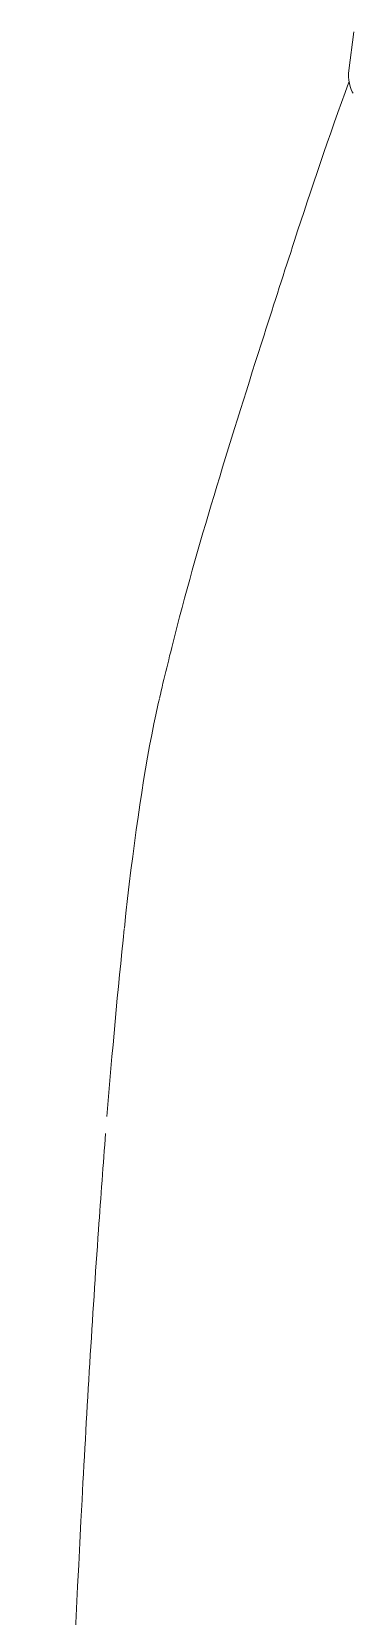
# Model space of a CAD drawing. Extents: x -2365 to 41970, y -230 to 8114.
# Drawn here: x 18211.76 to 18219.32, y 2886.1 to 2923.36 of the extents above; entities that cross this region are included whole.
import ezdxf

# ---------------------------------------------------------------- set-up
doc = ezdxf.new("R2010")
doc.units = 0
doc.header["$LTSCALE"] = 25
doc.layers.get('0').update_dxf_attribs({"color": 9, "lineweight": 9})
doc.layers.add('04', color=9, linetype='Continuous', lineweight=9)

# ---------------------------------------------------------------- blocks, each defined once
blk = doc.blocks.new('p-araba-polo')
at = {"extrusion": (0, 0, -1)}
blk.add_line((0.31895, 0.74835), (0.32804, 0.74952), dxfattribs=at)
for points, degree, knots in [([(0.578, 0.80673), (0.58519, 0.8073), (0.61362, 0.8094), (0.69432, 0.81422), (0.7938, 0.81809), (0.90223, 0.82161), (0.98685, 0.82379), (1.04856, 0.82413), (1.08081, 0.82358)], 3, [0, 0, 0, 0, 0.049552, 0.182368, 0.511137, 0.607099, 0.78604, 1, 1, 1, 1]), ([(0.58935, 0.80737), (0.58935, 0.80737), (0.58935, 0.80737), (0.58935, 0.80737), (0.58935, 0.80737), (0.58935, 0.80737), (0.58935, 0.80737), (0.58935, 0.80737), (0.58935, 0.80737), (0.58935, 0.80737), (0.58935, 0.80737), (0.58935, 0.80737), (0.58935, 0.80737), (0.58935, 0.80737), (0.58935, 0.80737)], 7, [0, 0, 0, 0, 0, 0, 0, 0, 1, 1, 1, 1, 1, 1, 1, 1, 1, 1, 1, 1, 1, 1, 1]), ([(0.47583, 0.79409), (0.4779, 0.79457), (0.49312, 0.79782), (0.51065, 0.80028), (0.52973, 0.80233)], 3, [0, 0, 0, 0, 0.124213, 1, 1, 1, 1]), ([(0.33083, 0.74948), (0.34362, 0.75424), (0.36364, 0.7609), (0.39378, 0.7706), (0.42537, 0.7806), (0.45442, 0.78896), (0.47112, 0.79301), (0.47567, 0.79406)], 3, [0, 0, 0, 0, 0.260213, 0.420209, 0.662967, 0.897224, 1, 1, 1, 1])]:
    blk.add_open_spline(points, degree=degree, knots=knots)
for points in [[(0.5299, 0.80235), (0.54435, 0.80389), (0.55877, 0.80519), (0.57406, 0.80642)], [(0.32804, 0.74952), (0.32991, 0.7499), (0.33265, 0.74909), (0.33344, 0.74846)]]:
    blk.add_open_spline(points, degree=3)

msp = doc.modelspace()

# ---------------------------------------------------------------- block references
at = {"layer": '04', "xscale": -100, "yscale": 100, "zscale": 100, "rotation": 90}
msp.add_blockref('p-araba-polo', (18294.169, 2955.255), dxfattribs=at)

doc.saveas('drawing.dxf')
